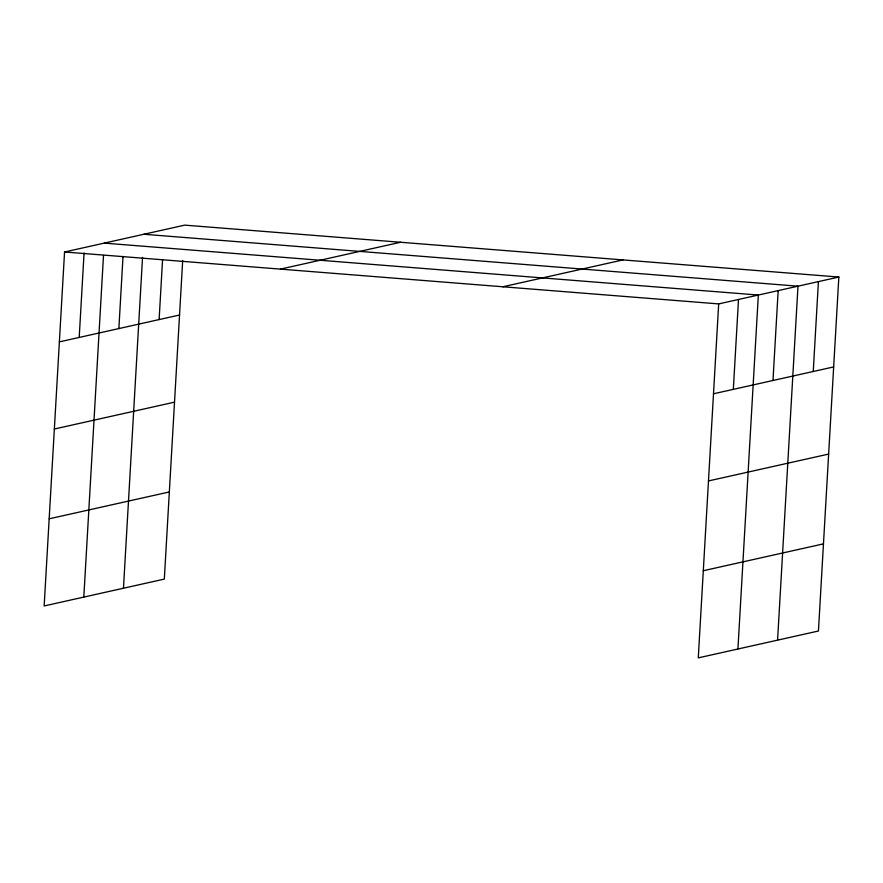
<?xml version="1.0" encoding="UTF-8"?>
<svg xmlns="http://www.w3.org/2000/svg" width="883" height="883" viewBox="0 0 883 883"><rect width="100%" height="100%" fill="white"/><g stroke="black" fill="none" stroke-linecap="round" stroke-linejoin="round"><path stroke-width="1.32" d="M838.85 277.041L718.685 303.907L698.276 657.868L818.442 631.014L838.85 277.041L184.724 225.132L64.558 251.986L44.15 605.959L164.315 579.093L182.682 260.54M79.205 337.438L84.073 253.002M83.808 597.096L103.51 255.386M118.863 328.575L123.024 256.401M123.465 588.233L142.538 257.417M159.117 319.58L162.571 259.657M733.332 389.359L738.508 299.469M737.923 649.005L758.342 295.043L104.216 243.123M772.978 380.496L778.166 290.606M777.581 640.142L797.989 286.18L143.874 234.26M813.243 371.5L818.42 281.611M280.419 269.116L400.584 242.262M59.382 341.876L179.547 315.01M502.824 286.776L622.99 259.911M54.349 429.017L174.514 402.162M49.172 518.807L169.337 491.952M713.497 393.785L833.662 366.931M708.475 480.937L828.64 454.083M703.298 570.727L823.464 543.862M64.558 251.986L718.685 303.907"/></g></svg>
